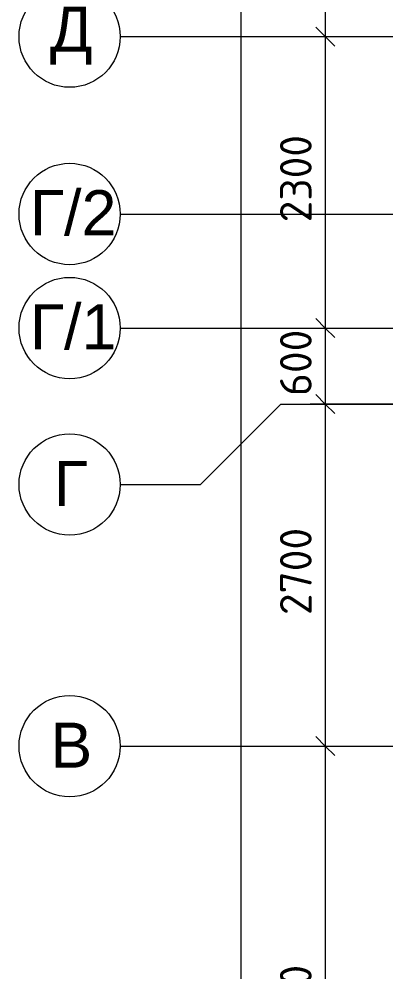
# Model space of a CAD drawing. Header units: millimetres. Extents: x -3817 to 677485, y -22715 to 103890.
# Drawn here: x 324048 to 326948, y 7937 to 15458 of the extents above; entities that cross this region are included whole.
import ezdxf

# ---------------------------------------------------------------- set-up
doc = ezdxf.new("R2010")
doc.units = ezdxf.units.MM
doc.layers.add('PDF _Геометрия', color=7, linetype='Continuous', true_color=0x1d1d1d)
doc.layers.add('PDF _Текст', color=7, linetype='Continuous')
doc.styles.add('PDF ArialMT', font='arial.ttf')
doc.styles.add('PDF ISOCPEUR', font='isocpeur.ttf')

msp = doc.modelspace()

# ---------------------------------------------------------------- linework, layer by layer
at = {"layer": 'PDF _Геометрия', "color": 7, "lineweight": 9}
for points in [[(325801.8, 29039), (325801.8, 1799)], [(326468.5, 29039), (326468.5, 24069), (326468.5, 23219), (326468.5, 20069), (326468.5, 18919), (326468.5, 16919), (326468.5, 15319), (326468.5, 13019), (326468.5, 12419), (326468.5, 9719), (326468.5, 5519), (326468.5, 1799)], [(326274.6, 15319), (326468.5, 15319), (326588.5, 15319)], [(326274.6, 13019), (326468.5, 13019), (326588.5, 13019)], [(327243.1, 12419), (326468.5, 12419), (326348.5, 12419)], [(326274.6, 9719), (326468.5, 9719), (326588.5, 9719)]]:
    msp.add_lwpolyline(points, dxfattribs=at)
at = {"layer": 'PDF _Геометрия', "color": 7, "lineweight": 20}
for points in [[(326543.5, 15244), (326468.5, 15319), (326393.5, 15394)], [(326543.5, 12944), (326468.5, 13019), (326393.5, 13094)], [(326543.5, 12344), (326468.5, 12419), (326393.5, 12494)], [(326543.5, 9644), (326468.5, 9719), (326393.5, 9794)]]:
    msp.add_lwpolyline(points, dxfattribs=at)
at = {"layer": 'PDF _Геометрия', "color": 253, "lineweight": 9, "true_color": 0xaaaaaa}
for points in [[(324847.9, 15319), (327347.9, 15319), (329206.6, 15319)], [(324847.9, 13919), (327347.9, 13919), (328536.6, 13919)], [(324847.9, 13019), (327347.9, 13019), (328536.6, 13019)], [(324847.9, 11784), (325482.9, 11784), (326117.9, 12419), (328617.9, 12419), (330759.1, 12419)], [(324847.9, 9719), (327347.9, 9719), (328536.6, 9719)]]:
    msp.add_lwpolyline(points, dxfattribs=at)
for centre in [(324447.9, 15319), (324447.9, 13919), (324447.9, 13019), (324447.9, 11784), (324447.9, 9719)]:
    msp.add_circle(centre, 400, dxfattribs=at)
at = {"layer": 'PDF _Геометрия', "color": 253, "lineweight": 20, "true_color": 0xaaaaaa}
for centre in [(324447.9, 15319), (324447.9, 13919), (324447.9, 13019), (324447.9, 11784), (324447.9, 9719)]:
    msp.add_circle(centre, 400, dxfattribs=at)

# ---------------------------------------------------------------- texts
at = {"layer": 'PDF _Текст', "color": 9, "true_color": 0xbebebe, "char_height": 355.6, "attachment_point": 4, "style": 'PDF ArialMT'}
for s, insert in [('Д', (324292.4, 15326.6)), ('Г/2', (324134.4, 13926.6)), ('Г/1', (324134.4, 13026.6)), ('Г', (324322.1, 11791.6)), ('В', (324295.5, 9726.6))]:
    msp.add_mtext(s, dxfattribs=dict(at, insert=insert))
at = {"layer": 'PDF _Текст', "char_height": 250.11, "attachment_point": 4, "rotation": 90, "style": 'PDF ISOCPEUR'}
for s, insert in [('2300', (326235.7, 13853)), ('600', (326235.7, 12482)), ('2700', (326235.7, 10753)), ('4200', (326235.7, 7291))]:
    msp.add_mtext(s, dxfattribs=dict(at, insert=insert))

doc.saveas('drawing.dxf')
